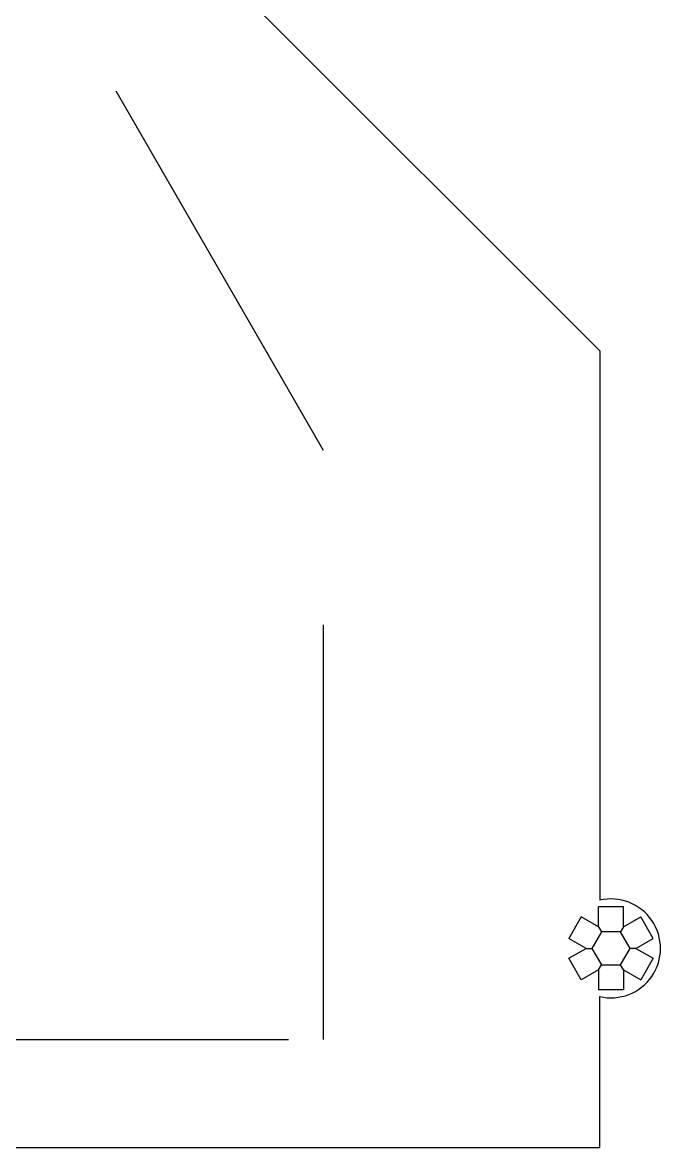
# Model space of a CAD drawing. Header units: millimetres. Extents: x 2046 to 2564, y 885 to 1120.
# Drawn here: x 2278.61 to 2282.45, y 933.57 to 940.35 of the extents above; entities that cross this region are included whole.
import ezdxf

# ---------------------------------------------------------------- set-up
doc = ezdxf.new("R2010")
doc.units = ezdxf.units.MM
doc.header["$LTSCALE"] = 10
doc.linetypes.add('HIDDEN', pattern=[0.375, 0.25, -0.125])
for name, color, linetype in [('AR-ESTMA-C', 3, 'Continuous'), ('AR-PISO', 1, 'Continuous'), ('AR-PROJ', 1, 'HIDDEN')]:
    doc.layers.add(name, color=color, linetype=linetype)

# ---------------------------------------------------------------- blocks, each defined once
blk = doc.blocks.new('pilar15')
at = {"layer": 'AR-ESTMA-C'}
for p, q in [((0.075, 0.25), (-0.075, 0.25)), ((-0.075, 0.1299), (-0.075, 0.25)), ((0.075, 0.1299), (0.075, 0.25)), ((-0.179, 0.19), (-0.254, 0.06)), ((-0.075, 0.1299), (-0.179, 0.19)), ((0.075, 0.1299), (0.179, 0.19)), ((0.254, 0.06), (0.179, 0.19)), ((-0.075, 0.1299), (-0.0577, 0.1)), ((0.075, 0.1299), (0.0577, 0.1)), ((-0.15, 0), (-0.254, 0.06)), ((-0.254, -0.06), (-0.15, 0)), ((-0.15, 0), (-0.1155, 0)), ((0.15, 0), (0.1155, 0)), ((0.15, 0), (0.254, 0.06)), ((0.15, 0), (0.254, -0.06)), ((-0.179, -0.19), (-0.254, -0.06)), ((0.254, -0.06), (0.179, -0.19)), ((-0.075, -0.1299), (-0.179, -0.19)), ((-0.075, -0.1299), (-0.0577, -0.1)), ((-0.075, -0.1299), (-0.075, -0.25)), ((0.075, -0.1299), (0.0577, -0.1)), ((0.075, -0.1299), (0.179, -0.19)), ((0.075, -0.1299), (0.075, -0.25)), ((0.075, -0.25), (-0.075, -0.25))]:
    blk.add_line(p, q, dxfattribs=at)
blk.add_lwpolyline([(0.0577, 0.1), (-0.0577, 0.1), (-0.1155, 0), (-0.0577, -0.1), (0.0577, -0.1), (0.1155, 0)], close=True, dxfattribs=at)

msp = doc.modelspace()

# ---------------------------------------------------------------- linework, layer by layer
at = {"layer": 'AR-PISO'}
for p, q in [((2282.0859, 938.3691), (2279.6776, 940.7774)), ((2282.0859, 938.3691), (2279.6776, 940.7774)), ((2282.0859, 938.3691), (2279.6776, 940.7774)), ((2282.0859, 938.3691), (2282.0859, 935.0594)), ((2282.0859, 938.3691), (2282.0859, 935.0594)), ((2282.0859, 938.3691), (2282.0859, 935.0594)), ((2282.086, 933.5693), (2282.0859, 934.4787)), ((2282.086, 933.5693), (2282.0859, 934.4787)), ((2282.086, 933.5693), (2282.0859, 934.4787)), ((2277.7109, 933.5693), (2282.086, 933.5693)), ((2277.7109, 933.5693), (2282.086, 933.5693))]:
    msp.add_line(p, q, dxfattribs=at)
msp.add_arc((2282.1539, 934.7691), 0.2982, 256.83173, 103.17417, dxfattribs=at)
msp.add_arc((2282.1539, 934.7691), 0.2982, 256.83173, 103.17417, dxfattribs=at)
msp.add_arc((2282.1539, 934.7691), 0.2982, 256.83173, 103.17417, dxfattribs=at)
at = {"layer": 'AR-PROJ'}
for p, q in [((2280.4218, 937.7693), (2278.7139, 940.7274)), ((2280.4218, 937.7693), (2278.7139, 940.7274)), ((2280.4218, 937.7693), (2278.7139, 940.7274)), ((2280.4218, 934.2193), (2280.4218, 937.7693)), ((2280.4218, 934.2193), (2280.4218, 937.7693)), ((2280.4218, 934.2193), (2280.4218, 937.7693)), ((2277.7109, 934.2193), (2280.4218, 934.2193)), ((2277.7109, 934.2193), (2280.4218, 934.2193))]:
    msp.add_line(p, q, dxfattribs=at)

# ---------------------------------------------------------------- block references
at = {"layer": 'AR-ESTMA-C', "ltscale": 0.25}
msp.add_blockref('pilar15', (2282.1539, 934.7693), dxfattribs=at)
msp.add_blockref('pilar15', (2282.1539, 934.7693), dxfattribs=at)
msp.add_blockref('pilar15', (2282.1539, 934.7693), dxfattribs=at)

doc.saveas('drawing.dxf')
